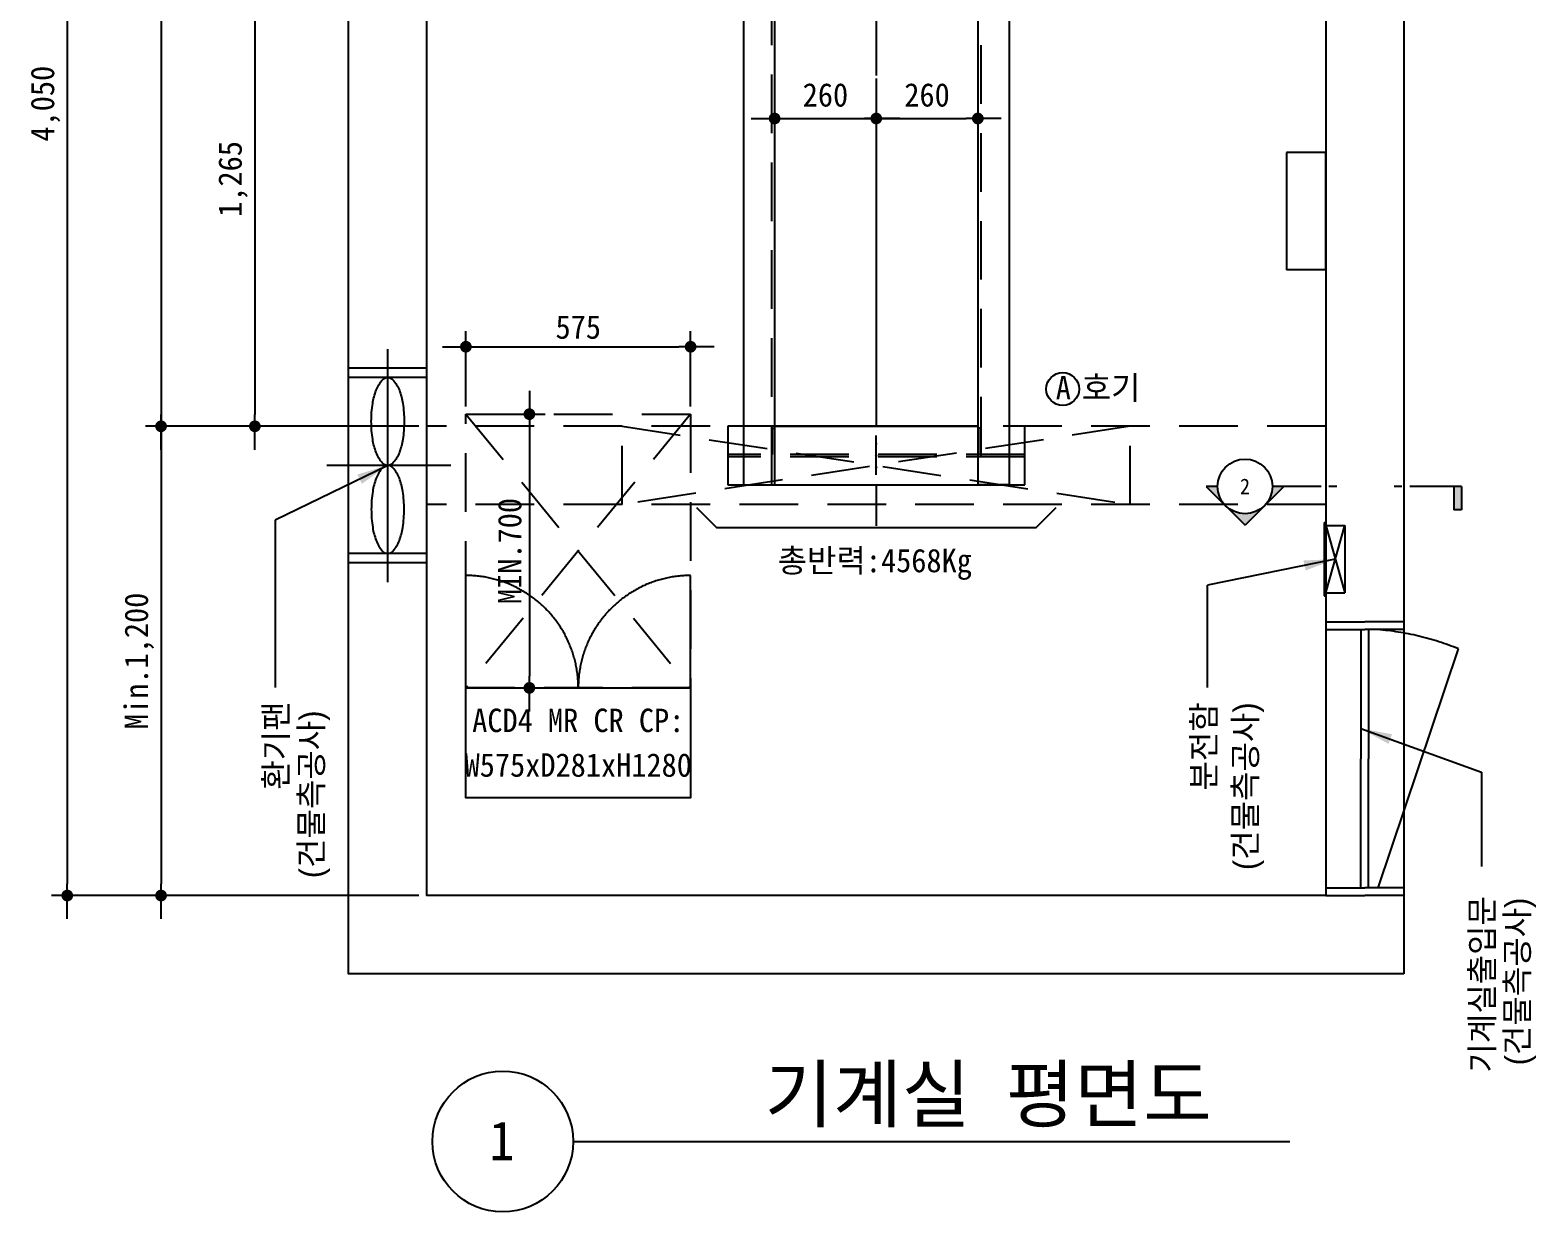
# Model space of a CAD drawing. Extents: x -9109 to 174251, y 57759 to 115528.
# Drawn here: x 126064 to 129916, y 102898 to 105920 of the extents above; entities that cross this region are included whole.
import ezdxf
from ezdxf.enums import TextEntityAlignment as Align

# ---------------------------------------------------------------- set-up
doc = ezdxf.new("R2010")
doc.units = 0
doc.header["$LTSCALE"] = 600
doc.header["$MEASUREMENT"] = 0
for name, pattern in [('CENTER', [2, 1.25, -0.25, 0.25, -0.25]), ('HIDDEN', [0.375, 0.25, -0.125]), ('PHANTOM', [2.5, 1.25, -0.25, 0.25, -0.25, 0.25, -0.25])]:
    doc.linetypes.add(name, pattern=pattern)
doc.layers.get('0').update_dxf_attribs({"linetype": 'CONTINUOUS'})
for name, color, linetype in [('1', 3, 'CONTINUOUS'), ('2', 4, 'HIDDEN'), ('3', 1, 'CENTER'), ('4', 6, 'PHANTOM'), ('6', 2, 'CONTINUOUS'), ('A-DIMS', 7, 'CONTINUOUS')]:
    doc.layers.add(name, color=color, linetype=linetype)
for name, color, linetype, lineweight in [('A-MKXS-LEAD', 7, 'CONTINUOUS', 25), ('A-MKXS-MAK1', 3, 'CONTINUOUS', 25), ('A-MKXS-TEXT1', 3, 'CONTINUOUS', 25), ('A-MKXS-TEXT2', 7, 'CONTINUOUS', 25), ('A-XXXX-SYMB', 7, 'CONTINUOUS', 25), ('A-XXXX-TXT1', 3, 'CONTINUOUS', 25)]:
    doc.layers.add(name, color=color, linetype=linetype, lineweight=lineweight)
doc.styles.add('HY울릉도L', font='')
doc.styles.add('OTIS', font='')
doc.styles.add('굴림', font='')
doc.styles.add('돋움체', font='')
doc.styles.get('HY울릉도L').set_extended_font_data('Dotum')
doc.styles.get('OTIS').set_extended_font_data('Dotum')
doc.styles.get('굴림').set_extended_font_data('Dotum')
doc.styles.get('돋움체').set_extended_font_data('DotumChe')
doc.dimstyles.new('CDIM', dxfattribs={"dimtxt": 3, "dimasz": 1.5, "dimexe": 2, "dimexo": 1, "dimgap": 1, "dimtad": 1, "dimdec": 0, "dimrnd": 0.5, "dimzin": 0, "dimdsep": 32, "dimlunit": 6, "dimtxsty": 'HY울릉도L', "dimblk1": '_CIDOT', "dimblk2": '_CIDOT', "dimsah": 1, "dimcen": 5.5, "dimclrd": 2, "dimclre": 2, "dimclrt": 7, "dimadec": 0, "dimazin": 0, "dimtfac": 1, "dimtdec": 0, "dimtix": 1, "dimtmove": 2, "dimatfit": 1, "dimldrblk": '_CIDOT', "dimfxl": 1, "dimtolj": 1, "dimtzin": 0, "dimlwd": -1, "dimarcsym": 0})
doc.dimstyles.new('OTIS', dxfattribs={"dimscale": 100, "dimtxt": 2.25, "dimasz": 2, "dimexe": 0.8, "dimexo": 0.8, "dimgap": 0.7, "dimtad": 1, "dimdsep": 46, "dimtxsty": '굴림', "dimblk": 'DOT', "dimcen": 0, "dimclrd": 3, "dimclre": 3, "dimclrt": 3, "dimadec": 0, "dimazin": 0, "dimtfac": 1, "dimtmove": 0, "dimatfit": 3, "dimfxl": 1, "dimtolj": 1, "dimarcsym": 0})

# ---------------------------------------------------------------- blocks, each defined once
blk = doc.blocks.new('A$C27541DAA')
for p, q in [((0, -300), (-100, -300)), ((0, -600), (0, -300)), ((0, -600), (-100, -600))]:
    blk.add_line(p, q)
at = {"color": 7}
blk.add_line((-100, -300), (-100, -600), dxfattribs=at)
blk = doc.blocks.new('_CIDOT')
at = {"color": 0, "linetype": 'ByBlock'}
blk.add_line((2, 0), (-1, 0), dxfattribs=at)
at = {"color": 0, "linetype": 'ByBlock', "const_width": 0.5}
blk.add_lwpolyline([(-0.25, 0, 1), (0.25, 0, 1)], format="xyb", close=True, dxfattribs=at)
blk = doc.blocks.new('*D830')
at = {"layer": 'A-DIMS', "lineweight": -2, "transparency": 16777216}
for p, q in [((126798.6, 106172.1), (126598.6, 106172.1)), ((127058.6, 104907.1), (126598.6, 104907.1))]:
    blk.add_line(p, q, dxfattribs=at)
at = {"layer": 'A-DIMS', "transparency": 16777216}
blk.add_line((126638.6, 106142.1), (126638.6, 104937.1), dxfattribs=at)
at = {"layer": 'A-DIMS', "transparency": 16777216, "xscale": 30, "yscale": 30, "zscale": 30}
for p, rotation in [((126638.6, 106172.1), 90), ((126638.6, 104907.1), 270)]:
    blk.add_blockref('_CIDOT', p, dxfattribs=dict(at, rotation=rotation))
at = {"layer": 'A-DIMS', "color": 3, "transparency": 16777216, "insert": (126582.9, 105539.6), "char_height": 60, "attachment_point": 5, "rotation": 90, "style": '돋움체'}
blk.add_mtext('\\A1;1,265', dxfattribs=at)
blk = doc.blocks.new('*D831')
at = {"layer": 'A-DIMS', "lineweight": -2, "transparency": 16777216}
for p, q in [((127058.6, 107757.1), (126118.6, 107757.1)), ((127058.6, 103707.1), (126118.6, 103707.1))]:
    blk.add_line(p, q, dxfattribs=at)
at = {"layer": 'A-DIMS', "transparency": 16777216}
blk.add_line((126158.6, 107727.1), (126158.6, 103737.1), dxfattribs=at)
at = {"layer": 'A-DIMS', "transparency": 16777216, "xscale": 30, "yscale": 30, "zscale": 30}
for p, rotation in [((126158.6, 107757.1), 90), ((126158.6, 103707.1), 270)]:
    blk.add_blockref('_CIDOT', p, dxfattribs=dict(at, rotation=rotation))
at = {"layer": 'A-DIMS', "color": 3, "transparency": 16777216, "insert": (126102.9, 105732.1), "char_height": 60, "attachment_point": 5, "rotation": 90, "style": '돋움체'}
blk.add_mtext('\\A1;4,050', dxfattribs=at)
blk = doc.blocks.new('*D832')
at = {"layer": 'A-DIMS', "lineweight": -2, "transparency": 16777216}
for p, q in [((127058.6, 107757.1), (126358.6, 107757.1)), ((127058.6, 104907.1), (126358.6, 104907.1))]:
    blk.add_line(p, q, dxfattribs=at)
at = {"layer": 'A-DIMS', "transparency": 16777216}
blk.add_line((126398.6, 107727.1), (126398.6, 104937.1), dxfattribs=at)
at = {"layer": 'A-DIMS', "transparency": 16777216, "xscale": 30, "yscale": 30, "zscale": 30}
for p, rotation in [((126398.6, 107757.1), 90), ((126398.6, 104907.1), 270)]:
    blk.add_blockref('_CIDOT', p, dxfattribs=dict(at, rotation=rotation))
at = {"layer": 'A-DIMS', "color": 3, "transparency": 16777216, "insert": (126342.9, 106332.1), "char_height": 60, "attachment_point": 5, "rotation": 90, "style": '돋움체'}
blk.add_mtext('\\A1;HD 2,850', dxfattribs=at)
blk = doc.blocks.new('*D833')
at = {"layer": 'A-DIMS', "lineweight": -2, "transparency": 16777216}
for p, q in [((127058.6, 104907.1), (126358.6, 104907.1)), ((127058.6, 103707.1), (126358.6, 103707.1))]:
    blk.add_line(p, q, dxfattribs=at)
at = {"layer": 'A-DIMS', "transparency": 16777216}
blk.add_line((126398.6, 104877.1), (126398.6, 103737.1), dxfattribs=at)
at = {"layer": 'A-DIMS', "transparency": 16777216, "xscale": 30, "yscale": 30, "zscale": 30}
for p, rotation in [((126398.6, 104907.1), 90), ((126398.6, 103707.1), 270)]:
    blk.add_blockref('_CIDOT', p, dxfattribs=dict(at, rotation=rotation))
at = {"layer": 'A-DIMS', "color": 3, "transparency": 16777216, "insert": (126342.9, 104307.1), "char_height": 60, "attachment_point": 5, "rotation": 90, "style": '돋움체'}
blk.add_mtext('\\A1;Min.1,200', dxfattribs=at)
blk = doc.blocks.new('B-B')
at = {"color": 7}
for p, q in [((7.5, 48.75), (180, 48.75)), ((0, 0), (187.5, 0)), ((0, -3.75), (187.5, -3.75))]:
    blk.add_line(p, q, dxfattribs=at)
for p, q in [((7.5, 0), (7.5, 48.75)), ((180, 0), (180, 48.75)), ((0, -3.75), (0, 0)), ((187.5, -3.75), (187.5, 0))]:
    blk.add_line(p, q)
at = {"layer": '1'}
for p, q in [((7.5, 0), (180, 48.75)), ((180, 0), (7.5, 48.75))]:
    blk.add_line(p, q, dxfattribs=at)
blk = doc.blocks.new('A$C0403078E')
at = {"layer": '4'}
blk.add_line((-330, -34.1), (280.7, -240), dxfattribs=at)
blk.add_arc((-362.5, 22.5), 694.7, 337.8028, 355.4446, dxfattribs=at)
blk = doc.blocks.new('B-E')
for p, q in [((0, 200), (0, 100)), ((20, 200), (20, 100)), ((680, 200), (680, 100)), ((700, 200), (700, 100)), ((0, 0), (0, 100)), ((20, 110), (350, 110)), ((20, 0), (20, 100)), ((20, 90), (350, 90)), ((680, 110), (350, 110)), ((680, 90), (350, 90)), ((680, 0), (680, 100)), ((700, 0), (700, 100))]:
    blk.add_line(p, q)
at = {"extrusion": (0, 0, -1), "zscale": -1, "rotation": 180}
blk.add_blockref('A$C0403078E', (-350, 100), dxfattribs=at)
blk = doc.blocks.new('B-F')
for p, q in [((0, 498), (-200, 498)), ((0, 474), (-200, 474)), ((0, 24), (-200, 24)), ((0, 0), (-200, 0))]:
    blk.add_line(p, q)
for points in [[(-100, 249, -0.212428), (-113.3, 254.9, -0.094335), (-129.7, 282, -0.051015), (-138.5, 315.5, -0.038375), (-142, 361.5, -0.038375), (-138.5, 407.5, -0.051015), (-129.7, 441, -0.094335), (-113.3, 468.1, -0.212428), (-100, 474, -0.212428), (-86.7, 468.1, -0.094335), (-70.3, 441, -0.051015), (-61.5, 407.5, -0.038375), (-58, 361.5, -0.038375), (-61.5, 315.5, -0.051015), (-70.3, 282, -0.094335), (-86.7, 254.9, -0.212428)], [(-100, 249, 0.212428), (-113.3, 243.1, 0.094335), (-129.7, 216, 0.051015), (-138.5, 182.5, 0.038375), (-142, 136.5, 0.038375), (-138.5, 90.5, 0.051015), (-129.7, 57, 0.094335), (-113.3, 29.9, 0.212428), (-100, 24, 0.212428), (-86.7, 29.9, 0.094335), (-70.3, 57, 0.051015), (-61.5, 90.5, 0.038375), (-58, 136.5, 0.038375), (-61.5, 182.5, 0.051015), (-70.3, 216, 0.094335), (-86.7, 243.1, 0.212428)]]:
    blk.add_lwpolyline(points, format="xyb", close=True)
at = {"layer": '3'}
for p, q in [((-100, -50), (-100, 545.9)), ((61.3, 249), (-255.5, 249))]:
    blk.add_line(p, q, dxfattribs=at)
blk = doc.blocks.new('*D798')
at = {"layer": 'A-DIMS', "lineweight": -2, "transparency": 16777216}
for p, q in [((127198.6, 104938.1), (127381.1, 104938.1)), ((127198.6, 104238.1), (127381.1, 104238.1))]:
    blk.add_line(p, q, dxfattribs=at)
at = {"layer": 'A-DIMS', "transparency": 16777216}
blk.add_line((127341.1, 104908.1), (127341.1, 104268.1), dxfattribs=at)
at = {"layer": 'A-DIMS', "transparency": 16777216, "xscale": 30, "yscale": 30, "zscale": 30}
for p, rotation in [((127341.1, 104938.1), 90), ((127341.1, 104238.1), 270)]:
    blk.add_blockref('_CIDOT', p, dxfattribs=dict(at, rotation=rotation))
at = {"layer": 'A-DIMS', "color": 3, "transparency": 16777216, "insert": (127291, 104588.1), "char_height": 60, "attachment_point": 5, "rotation": 90, "style": '돋움체'}
blk.add_mtext('\\A1;MIN.700', dxfattribs=at)
blk = doc.blocks.new('ACD4-2')
blk.add_lwpolyline([(0, 281), (575, 281), (575, 0), (0, 0)], close=True)
at = {"layer": '2'}
for p, q in [((0, 981), (575, 281)), ((575, 981), (0, 281))]:
    blk.add_line(p, q, dxfattribs=at)
blk.add_lwpolyline([(0, 981), (575, 981), (575, 281), (0, 281)], close=True, dxfattribs=at)
at = {"layer": '4'}
for p, q in [((0, 281), (0, 568.5)), ((575, 281), (575, 568.5))]:
    blk.add_line(p, q, dxfattribs=at)
for centre, start, end in [((0, 281), 0, 90), ((575, 281), 90, 180)]:
    blk.add_arc(centre, 287.5, start, end, dxfattribs=at)
blk = doc.blocks.new('*D799')
at = {"layer": 'A-DIMS', "lineweight": -2, "transparency": 16777216}
for p, q in [((127178.6, 104958.1), (127178.6, 105150.5)), ((127753.6, 104958.1), (127753.6, 105150.5))]:
    blk.add_line(p, q, dxfattribs=at)
at = {"layer": 'A-DIMS', "transparency": 16777216}
blk.add_line((127208.6, 105110.5), (127723.6, 105110.5), dxfattribs=at)
at = {"layer": 'A-DIMS', "transparency": 16777216, "xscale": 30, "yscale": 30, "zscale": 30, "rotation": 180}
blk.add_blockref('_CIDOT', (127178.6, 105110.5), dxfattribs=at)
at = {"layer": 'A-DIMS', "transparency": 16777216, "xscale": 30, "yscale": 30, "zscale": 30}
blk.add_blockref('_CIDOT', (127753.6, 105110.5), dxfattribs=at)
at = {"layer": 'A-DIMS', "color": 3, "transparency": 16777216, "insert": (127466.1, 105160.5), "char_height": 60, "attachment_point": 5, "style": '돋움체'}
blk.add_mtext('\\A1;575', dxfattribs=at)
blk = doc.blocks.new('*D800')
at = {"layer": 'A-DIMS', "lineweight": -2, "transparency": 16777216}
for p, q in [((127968.6, 105796.8), (127968.6, 105654.2)), ((128228.6, 105796.8), (128228.6, 105654.2))]:
    blk.add_line(p, q, dxfattribs=at)
at = {"layer": 'A-DIMS', "transparency": 16777216}
blk.add_line((127998.6, 105694.2), (128198.6, 105694.2), dxfattribs=at)
at = {"layer": 'A-DIMS', "transparency": 16777216, "xscale": 30, "yscale": 30, "zscale": 30, "rotation": 180}
blk.add_blockref('_CIDOT', (127968.6, 105694.2), dxfattribs=at)
at = {"layer": 'A-DIMS', "transparency": 16777216, "xscale": 30, "yscale": 30, "zscale": 30}
blk.add_blockref('_CIDOT', (128228.6, 105694.2), dxfattribs=at)
at = {"layer": 'A-DIMS', "color": 3, "transparency": 16777216, "insert": (128098.6, 105754.2), "char_height": 60, "attachment_point": 5, "style": '돋움체'}
blk.add_mtext('\\A1;260', dxfattribs=at)
blk = doc.blocks.new('*D801')
at = {"layer": 'A-DIMS', "lineweight": -2, "transparency": 16777216}
for p, q in [((128228.6, 105796.8), (128228.6, 105654.2)), ((128488.6, 105796.8), (128488.6, 105654.2))]:
    blk.add_line(p, q, dxfattribs=at)
at = {"layer": 'A-DIMS', "transparency": 16777216}
blk.add_line((128258.6, 105694.2), (128458.6, 105694.2), dxfattribs=at)
at = {"layer": 'A-DIMS', "transparency": 16777216, "xscale": 30, "yscale": 30, "zscale": 30, "rotation": 180}
blk.add_blockref('_CIDOT', (128228.6, 105694.2), dxfattribs=at)
at = {"layer": 'A-DIMS', "transparency": 16777216, "xscale": 30, "yscale": 30, "zscale": 30}
blk.add_blockref('_CIDOT', (128488.6, 105694.2), dxfattribs=at)
at = {"layer": 'A-DIMS', "color": 3, "transparency": 16777216, "insert": (128358.6, 105754.2), "char_height": 60, "attachment_point": 5, "style": '돋움체'}
blk.add_mtext('\\A1;260', dxfattribs=at)
blk = doc.blocks.new('4.1T SPACE 빔(260)')
h = blk.add_hatch(color=256)
h.paths.add_polyline_path([(0, 106.5, -0.414214), (1.5, 105), (0, 105)])
h.paths.add_polyline_path([(0, 106.5), (0, 105), (-1.5, 105, -0.414214)])
h.paths.add_polyline_path([(-1.5, 105), (0, 105), (0, 103.5, -0.414214)])
h.paths.add_polyline_path([(0, 105), (1.5, 105, -0.414214), (0, 103.5)])
h = blk.add_hatch(color=256)
h.paths.add_polyline_path([(0, 75), (0, 76.5, -0.414214), (1.5, 75)])
h.paths.add_polyline_path([(-1.5, 75, -0.414214), (0, 76.5), (0, 75)])
h.paths.add_polyline_path([(0, 73.5, -0.414214), (-1.5, 75), (0, 75)])
h.paths.add_polyline_path([(0, 75), (1.5, 75, -0.414214), (0, 73.5)])
h = blk.add_hatch(color=256)
h.paths.add_polyline_path([(0, 46.5, -0.414214), (1.5, 45), (0, 45)])
h.paths.add_polyline_path([(0, 46.5), (0, 45), (-1.5, 45, -0.414214)])
h.paths.add_polyline_path([(-1.5, 45), (0, 45), (0, 43.5, -0.414214)])
h.paths.add_polyline_path([(0, 45), (1.5, 45, -0.414214), (0, 43.5)])
for p, q in [((-380, 0), (-380, 150)), ((-380, 150), (380, 150)), ((-340, 150), (-260, 150)), ((340, 150), (260, 150)), ((380, 150), (380, 0)), ((-260, 0), (260, 0)), ((-260, 0), (260, 0)), ((-340, 0), (-380, 0)), ((260, 0), (-260, 0)), ((380, 0), (340, 0))]:
    blk.add_line(p, q)
for centre in [(0, 105), (0, 75), (0, 45)]:
    blk.add_circle(centre, 1.5)
at = {"layer": '2'}
for p, q in [((380, 78), (-380, 78)), ((380, 72), (-380, 72)), ((-266, 5), (-266, 72)), ((-260, 5), (-260, 72)), ((260, 5), (260, 72)), ((266, 5), (266, 72)), ((-266, 5), (-260, 5)), ((266, 5), (260, 5))]:
    blk.add_line(p, q, dxfattribs=at)
at = {"layer": '4'}
blk.add_line((0, 123.9), (0, 23.8), dxfattribs=at)

msp = doc.modelspace()

# ---------------------------------------------------------------- hatches: boundary and pattern name
at = {"layer": 'A-MKXS-MAK1'}
h = msp.add_hatch(color=256, dxfattribs=at)
h.paths.add_polyline_path([(129172.2, 104654.4), (129221.7, 104703.9, -0.414214), (129122.7, 104703.9)])
h.paths.add_polyline_path([(129221.7, 104703.9), (129271.2, 104753.4), (129242.2, 104753.4, -0.198912)])
h.paths.add_polyline_path([(129122.7, 104703.9, -0.198912), (129102.2, 104753.4), (129073.2, 104753.4)])
msp.add_hatch(color=256, dxfattribs=at).paths.add_polyline_path([(129706.4, 104693.4), (129726.4, 104693.4), (129726.4, 104753.4), (129706.4, 104753.4)])

# ---------------------------------------------------------------- linework, layer by layer
for p, q in [((127888.6, 107907.1), (127888.6, 104757.1)), ((128568.6, 107907.1), (128568.6, 104757.1)), ((127968.6, 106077.1), (127968.6, 104757.1)), ((128488.6, 106077.1), (128488.6, 104757.1))]:
    msp.add_line(p, q)
msp.add_lwpolyline([(129578.6, 103507.1), (126878.6, 103507.1), (126878.6, 107957.1), (129578.6, 107957.1)], close=True)
msp.add_lwpolyline([(128568.6, 107757.1), (129378.6, 107757.1), (129378.6, 103707.1), (127078.6, 103707.1), (127078.6, 107757.1), (127888.6, 107757.1)])
at = {"layer": '1', "color": 1, "linetype": 'CENTER'}
msp.add_line((128228.6, 108054.6), (128228.6, 104652.7), dxfattribs=at)
at = {"layer": '1'}
msp.add_circle((128705.7, 105002.4), 42, dxfattribs=at)
at = {"layer": '2'}
for p, q in [((127961.1, 104757.1), (127961.1, 107907.1)), ((128496.1, 107907.1), (128496.1, 104757.1)), ((129378.6, 104907.1), (127078.6, 104907.1)), ((127578.6, 104707.1), (127578.6, 104907.1)), ((128878.6, 104907.1), (127578.6, 104707.1)), ((127578.6, 104907.1), (128878.6, 104707.1)), ((128878.6, 104707.1), (128878.6, 104907.1)), ((129378.6, 104707.1), (127078.6, 104707.1))]:
    msp.add_line(p, q, dxfattribs=at)
at = {"layer": '6'}
msp.add_lwpolyline([(128688, 104698.3), (128636.8, 104647.1), (127820.4, 104647.1), (127769.2, 104698.3)], dxfattribs=at)
at = {"layer": 'A-MKXS-LEAD'}
for p, q in [((126690.9, 104666.7), (126690.9, 104239.4)), ((129075.8, 104239.4), (129075.8, 104500.7)), ((129777.4, 104023), (129777.4, 103781.7))]:
    msp.add_line(p, q, dxfattribs=at)
at = {"layer": 'A-MKXS-MAK1'}
for p, q in [((129073.2, 104753.4), (129172.2, 104654.4)), ((129102.2, 104753.4), (129073.2, 104753.4)), ((129271.2, 104753.4), (129172.2, 104654.4)), ((129366.8, 104753.4), (129242.2, 104753.4)), ((129406.8, 104753.4), (129386.8, 104753.4)), ((129573.8, 104753.4), (129553.8, 104753.4)), ((129726.4, 104753.4), (129593.8, 104753.4)), ((129706.4, 104753.4), (129706.4, 104693.4)), ((129726.4, 104753.4), (129726.4, 104693.4)), ((129726.4, 104693.4), (129706.4, 104693.4))]:
    msp.add_line(p, q, dxfattribs=at)
msp.add_circle((129172.2, 104753.4), 70, dxfattribs=at)
at = {"layer": 'A-XXXX-SYMB'}
msp.add_line((127453, 103078.1), (129286.8, 103078.1), dxfattribs=at)
msp.add_circle((127273, 103078.1), 180, dxfattribs=at)

# ---------------------------------------------------------------- block references
for name, p in [('A$C27541DAA', (129378.6, 105907.1)), ('B-F', (127078.6, 104558.1)), ('ACD4-2', (127178.6, 103957.1))]:
    msp.add_blockref(name, p)
at = {"xscale": -1}
for name, p, rotation in [('4.1T SPACE 빔(260)', (128228.6, 104907.1), 180), ('B-E', (129378.6, 103707.1), 270)]:
    msp.add_blockref(name, p, dxfattribs=dict(at, rotation=rotation))
at = {"rotation": 269.9999999999999}
msp.add_blockref('B-B', (129378.6, 104660.9), dxfattribs=at)

# ---------------------------------------------------------------- texts
at = {"layer": '1', "color": 3, "style": 'OTIS'}
for s, p in [('환기팬', (126722.5, 103977.7)), ('분전함', (129096.9, 103975.4)), ('(건물측공사)', (129202.8, 103772.2)), ('(건물측공사)', (126812.7, 103751.5)), ('기계실출입문', (129808.7, 103254.2)), ('(건물측공사)', (129898.4, 103272.9))]:
    msp.add_text(s, height=60, rotation=90, dxfattribs=at).set_placement(p)
at = {"layer": 'A-MKXS-TEXT1', "style": '돋움체'}
for s, p in [('A', (128707.4, 105006)), ('ACD4 MR CR CP:', (127466.1, 104155.1)), ('W575xD281xH1280', (127466.1, 104040.9))]:
    msp.add_text(s, height=60, dxfattribs=at).set_placement(p, align=Align.MIDDLE_CENTER)
msp.add_text('호기', height=60, dxfattribs=at).set_placement((128754.3, 104975.7))
msp.add_text('총반력:4568Kg', height=60, dxfattribs=at).set_placement((128224.8, 104533.8), align=Align.CENTER)
at = {"layer": 'A-MKXS-TEXT2', "style": '돋움체'}
msp.add_text('2', height=40, dxfattribs=at).set_placement((129172.2, 104753.4), align=Align.MIDDLE)
at = {"layer": 'A-XXXX-TXT1', "style": '돋움체'}
msp.add_text('기계실 평면도', height=140, dxfattribs=at).set_placement((129087.4, 103087.2), align=Align.BOTTOM_RIGHT)
msp.add_text('1', height=100, dxfattribs=at).set_placement((127270.7, 103080.3), align=Align.MIDDLE)

# ---------------------------------------------------------------- dimensions: what is measured, and where the dimension line sits
at = {"layer": 'A-DIMS'}
for base, p1, p2, picture, middle in [((126158.6, 103707.1), (127078.6, 107757.1), (127078.6, 103707.1), '*D831', (126102.9, 105732.1)), ((126638.6, 104907.1), (126818.6, 106172.1), (127078.6, 104907.1), '*D830', (126582.9, 105539.6))]:
    dim = msp.add_linear_dim(base=base, p1=p1, p2=p2, angle=90, dimstyle='CDIM', override={"dimscale": 20, "dimtxsty": '돋움체', "dimclrd": 256, "dimclre": 256, "dimclrt": 3}, dxfattribs=at)
    dim.commit()
    dim.dimension.update_dxf_attribs({"geometry": picture, "text_midpoint": middle})
for base, p1, p2, text, picture, middle in [((126398.6, 104907.1), (127078.6, 107757.1), (127078.6, 104907.1), 'HD <>', '*D832', (126342.9, 106332.1)), ((127341.1, 104238.1), (127178.6, 104938.1), (127178.6, 104238.1), 'MIN.<>', '*D798', (127291, 104588.1)), ((126398.6, 103707.1), (127078.6, 104907.1), (127078.6, 103707.1), 'Min.<>', '*D833', (126342.9, 104307.1))]:
    dim = msp.add_linear_dim(base=base, p1=p1, p2=p2, angle=90, text=text, dimstyle='CDIM', override={"dimscale": 20, "dimtxsty": '돋움체', "dimclrd": 256, "dimclre": 256, "dimclrt": 3}, dxfattribs=at)
    dim.commit()
    dim.dimension.update_dxf_attribs({"geometry": picture, "text_midpoint": middle})
for base, p1, p2, picture, middle in [((128228.6, 105694.2), (127968.6, 105816.8), (128228.6, 105816.8), '*D800', (128098.6, 105754.2)), ((128488.6, 105694.2), (128228.6, 105816.8), (128488.6, 105816.8), '*D801', (128358.6, 105754.2))]:
    dim = msp.add_linear_dim(base=base, p1=p1, p2=p2, dimstyle='CDIM', override={"dimscale": 20, "dimtxsty": '돋움체', "dimclrd": 256, "dimclre": 256, "dimclrt": 3}, dxfattribs=at)
    dim.commit()
    dim.dimension.update_dxf_attribs({"geometry": picture, "text_midpoint": middle, "dimtype": 160})
dim = msp.add_linear_dim(base=(127753.6, 105110.5), p1=(127178.6, 104938.1), p2=(127753.6, 104938.1), dimstyle='CDIM', override={"dimscale": 20, "dimtxsty": '돋움체', "dimclrd": 256, "dimclre": 256, "dimclrt": 3}, dxfattribs=at)
dim.commit()
dim.dimension.update_dxf_attribs({"geometry": '*D799', "text_midpoint": (127466.1, 105160.5)})

# ---------------------------------------------------------------- leaders
at = {"layer": 'A-MKXS-LEAD'}
for points in [[(126978.6, 104807.1), (126690.9, 104666.7)], [(129403, 104567.1), (129075.8, 104500.7)], [(129468.6, 104134.3), (129777.4, 104023)]]:
    msp.add_leader(points, dimstyle='OTIS', override={"dimscale": 40, "dimtad": 0, "dimtxsty": 'OTIS', "dimclrd": 256, "dimatfit": 0}, dxfattribs=at)

doc.saveas('drawing.dxf')
